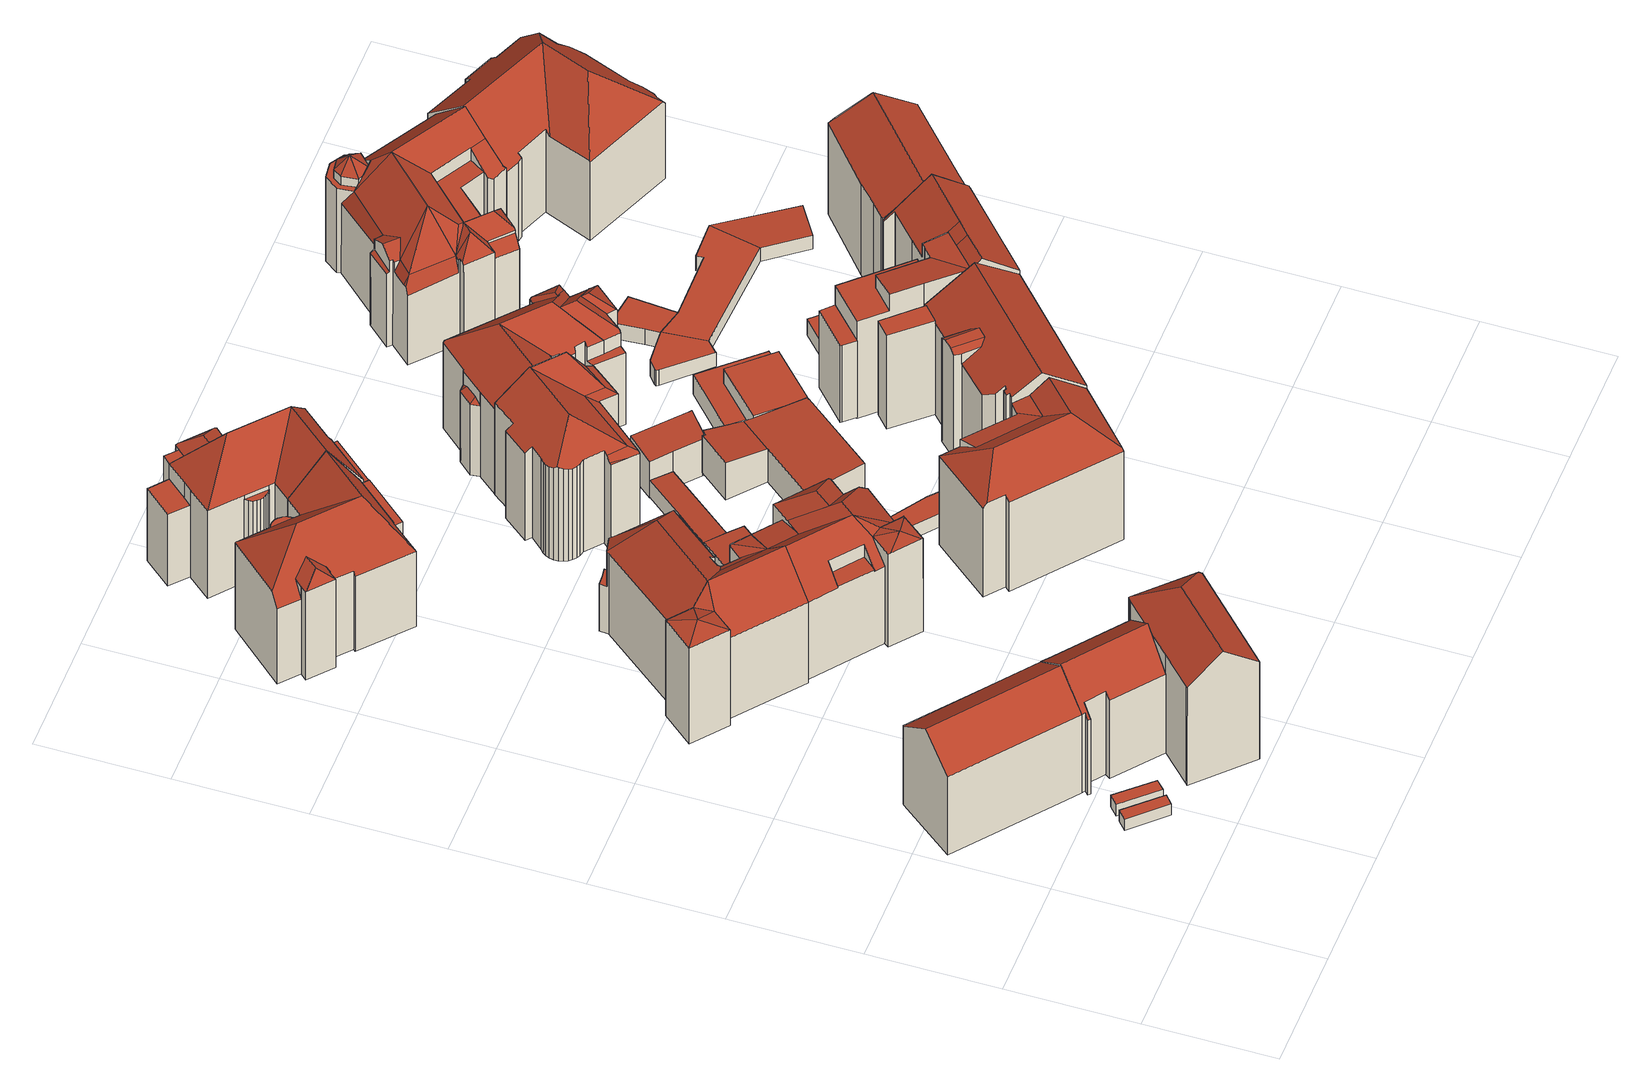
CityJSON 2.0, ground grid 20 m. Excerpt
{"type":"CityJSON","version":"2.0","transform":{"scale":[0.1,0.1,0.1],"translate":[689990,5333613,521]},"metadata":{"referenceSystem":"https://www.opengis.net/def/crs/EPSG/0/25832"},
"CityObjects":{
"building1":{"type":"Building","attributes":{"Gemeindeschluessel":"09162000","HoeheDach":"524.620","HoeheGrund":"522.420","Methode":"1000","NiedrigsteTraufeDesGebaeudes":"524.620","Geometrietyp2DReferenz":"3000","function":"51009_1610","roofType":"1000","measuredHeight":2.2},"geometry":[{"type":"MultiSurface","lod":"2","boundaries":[[[0,1,2,3]],[[3,4,5,0]],[[5,6,1,0]],[[4,7,6,5]],[[3,2,7,4]],[[1,6,7,2]]],"semantics":{"surfaces":[{"type":"WallSurface"},{"type":"GroundSurface"},{"type":"RoofSurface"}],"values":[0,1,0,0,0,2]}}]},
"building2":{"type":"Building","attributes":{"Gemeindeschluessel":"09162000","HoeheDach":"524.660","HoeheGrund":"522.420","Methode":"2000","NiedrigsteTraufeDesGebaeudes":"524.660","Geometrietyp2DReferenz":"3000","function":"51009_1610","roofType":"1000","measuredHeight":2.24},"geometry":[{"type":"MultiSurface","lod":"2","boundaries":[[[8,9,10,11]],[[12,13,9,8]],[[11,10,14,15]],[[14,10,9,13]],[[12,8,11,15]],[[15,14,13,12]]],"semantics":{"surfaces":[{"type":"WallSurface"},{"type":"RoofSurface"},{"type":"GroundSurface"}],"values":[0,0,0,1,2,0]}}]},
"building3":{"type":"Building","attributes":{"Gemeindeschluessel":"09162000","HoeheDach":"542.210","HoeheGrund":"522.325","Methode":"2000","NiedrigsteTraufeDesGebaeudes":"537.675","Geometrietyp2DReferenz":"3000","function":"31001_1000","roofType":"3100","measuredHeight":19.89,"storeysAboveGround":5},"geometry":[{"type":"MultiSurface","lod":"2","boundaries":[[[16,17,18,19]],[[20,21,16,19,22,23,24,25]],[[26,27,28,29]],[[26,29,20,25,24]],[[27,30,31,18,17,32,28]],[[22,31,30,23]],[[19,18,31,22]],[[20,29,28,32,21]],[[21,32,17,16]],[[23,30,27,26,24]]],"semantics":{"surfaces":[{"type":"WallSurface"},{"type":"GroundSurface"},{"type":"RoofSurface"}],"values":[0,1,2,0,2,0,0,0,0,0]}}]},
"building4":{"type":"Building","attributes":{"Gemeindeschluessel":"09162000","HoeheDach":"542.447","HoeheGrund":"522.325","Methode":"2000","NiedrigsteTraufeDesGebaeudes":"537.009","Geometrietyp2DReferenz":"3000","function":"31001_1000","roofType":"3100","measuredHeight":20.12,"storeysAboveGround":5},"geometry":[{"type":"MultiSurface","lod":"2","boundaries":[[[23,33,34,35]],[[36,37,26,24]],[[38,39,40,41,42,43,36,24,23,35,44,45,46]],[[47,48,49,50,34,33,51]],[[44,50,49,45]],[[38,52,53,39]],[[43,54,37,36]],[[42,55,54,43]],[[35,34,50,44]],[[38,46,48,47,52]],[[55,42,41,56]],[[39,53,57,40]],[[51,33,23,24,26]],[[40,57,56,41]],[[55,56,57,53,52,47,51,26,37,54]],[[45,49,48,46]]],"semantics":{"surfaces":[{"type":"WallSurface"},{"type":"GroundSurface"},{"type":"RoofSurface"}],"values":[0,0,1,2,0,0,0,0,0,0,0,0,0,0,2,0]}}]},
"building5":{"type":"Building","attributes":{"Gemeindeschluessel":"09162000","HoeheDach":"546.199","HoeheGrund":"522.440","Methode":"2000","NiedrigsteTraufeDesGebaeudes":"541.573","Geometrietyp2DReferenz":"3000","function":"31001_1000","roofType":"3200","measuredHeight":23.76,"storeysAboveGround":6},"geometry":[{"type":"MultiSurface","lod":"2","boundaries":[[[58,59,60,61,62,63,64,65]],[[66,67,61,60,68,69]],[[70,62,61,67]],[[66,69,71,72]],[[73,65,64,74]],[[74,64,63,75]],[[71,69,68,59,58]],[[73,72,71,58,65]],[[75,63,62,70]],[[59,68,60]],[[73,74,75,70,67,66,72]]],"semantics":{"surfaces":[{"type":"RoofSurface"},{"type":"WallSurface"},{"type":"GroundSurface"}],"values":[0,1,1,1,1,1,0,1,1,0,2]}}]},
"building6":{"type":"Building","attributes":{"Gemeindeschluessel":"09162000","HoeheDach":"543.201","HoeheGrund":"521.360","Methode":"2000","NiedrigsteTraufeDesGebaeudes":"530.700","Geometrietyp2DReferenz":"3000","function":"31001_1000","roofType":"3100","measuredHeight":21.84,"storeysAboveGround":4},"geometry":[{"type":"MultiSurface","lod":"2","boundaries":[[[76,77,78,79,80]],[[81,82,83,84,85,86]],[[87,88,89,90]],[[91,92,89,93,94,84,83]],[[95,96,97,98,77,76,99,100,101,102,103,104,82,81,105,106,107,108]],[[105,109,110,106]],[[97,96,111,112]],[[87,113,114,115,88]],[[116,108,107,117]],[[87,79,78,113]],[[91,83,82,104]],[[118,89,92]],[[111,119,120,93,89,88,115,112]],[[121,122,118,123]],[[77,98,114,113,78]],[[104,103,124,125,91]],[[126,94,127,128]],[[129,90,89,118,130]],[[121,123,131]],[[128,127,132,133]],[[116,117,132,127,93,120]],[[91,125,92]],[[101,100,130,122,121]],[[99,76,80,87,90,129]],[[95,108,116,120,119]],[[95,119,111,96]],[[93,127,94]],[[85,84,94,126]],[[118,122,130]],[[80,79,87]],[[107,106,110,133,132,117]],[[124,134,123,92,125]],[[103,102,131,134,124]],[[114,98,97,112,115]],[[102,101,121,131]],[[81,86,109,105]],[[118,92,123]],[[123,134,131]],[[129,130,100,99]],[[126,128,133,110,109,86,85]]],"semantics":{"surfaces":[{"type":"WallSurface"},{"type":"RoofSurface"},{"type":"GroundSurface"}],"values":[0,0,1,1,2,0,0,1,0,1,0,1,1,1,0,0,0,1,1,0,1,0,0,0,0,0,1,0,0,1,0,1,0,0,0,0,1,1,0,1]}}]},
"building7":{"type":"Building","attributes":{"Gemeindeschluessel":"09162000","HoeheDach":"545.280","HoeheGrund":"521.944","Methode":"2000","NiedrigsteTraufeDesGebaeudes":"535.900","Geometrietyp2DReferenz":"3000","function":"31001_1000","roofType":"3200","measuredHeight":23.34,"storeysAboveGround":4},"geometry":[{"type":"MultiSurface","lod":"2","boundaries":[[[135,136,137,138,139,140,141]],[[142,143,144,145]],[[146,147,148,149,150,151,152]],[[153,154,155,156,157]],[[158,159,152,151,160]],[[147,161,162,163,148]],[[164,165,166,167]],[[168,169,170,171]],[[172,173,140,139,174,175]],[[176,177,162,161]],[[178,179,180,181]],[[146,152,159,182]],[[174,139,138]],[[183,149,148,163]],[[184,185,186,135,141]],[[187,188,189]],[[190,191,186,185]],[[183,192,193,175,174,138,137,187,189,180,179,166]],[[186,136,135]],[[194,195,143,142]],[[196,197,195,194]],[[184,141,140,173]],[[164,167,178,181,190,185,184,173,172,198,154,153,196,194,142,145,168,171,176,161,147,146,182,199]],[[176,171,170,200,177]],[[178,167,166,179]],[[183,163,162,177,200,156,155,201,192]],[[202,198,172,175,193]],[[153,157,197,196]],[[182,159,158,199]],[[202,193,192,201]],[[151,150,203,160]],[[164,199,158,160,203,165]],[[154,198,202,201,155]],[[186,191,188,187,137,136]],[[166,165,203,150,149,183]],[[190,181,180,189,188,191]],[[200,170,169,144,143,195,197,157,156]],[[145,144,169,168]]],"semantics":{"surfaces":[{"type":"RoofSurface"},{"type":"WallSurface"},{"type":"GroundSurface"}],"values":[0,1,1,1,0,1,1,1,1,1,1,1,1,0,1,1,1,0,0,1,1,1,2,1,1,0,1,1,1,0,1,1,1,0,0,1,0,1]}}]},
"building8":{"type":"Building","attributes":{"Gemeindeschluessel":"09162000","HoeheDach":"543.100","HoeheGrund":"522.110","Methode":"2000","NiedrigsteTraufeDesGebaeudes":"524.060","Geometrietyp2DReferenz":"3000","function":"31001_9998","roofType":"3200","measuredHeight":20.99,"storeysAboveGround":4},"geometry":[{"type":"MultiSurface","lod":"2","boundaries":[[[204,205,206]],[[207,208,209]],[[210,211,212,213,214,215,216]],[[217,80,87,218]],[[214,213,219,220]],[[221,222,223]],[[224,225,226,227,228]],[[208,229,225,218]],[[230,209,231,232,233]],[[234,235,236,237]],[[230,238,239,209]],[[207,240,241]],[[204,242,243]],[[244,245,240,207,239]],[[229,235,219,226,225]],[[246,129,247,223,222,205,204,243,231,209,208]],[[248,239,238]],[[249,241,240,245,250]],[[234,237,215,214,220]],[[206,205,222,221]],[[251,80,217,252]],[[224,253,252,217,218,225]],[[254,251,255,256]],[[246,208,218,87]],[[257,250,245,244,258]],[[233,257,258,248,238,230]],[[247,259,223]],[[210,256,255,253,224,228,211]],[[220,219,235,234]],[[212,227,226,219,213]],[[207,241,260,261,208]],[[260,236,235,229,208,261]],[[248,258,244,239]],[[242,204,206,221,223,259]],[[257,233,232,262,254,256,210,216,249,250]],[[254,262,129,246,87,80,251]],[[239,207,209]],[[227,212,211,228]],[[262,232,231,243,242,259,247,129]],[[216,215,237,236,260,241,249]],[[252,253,255,251]]],"semantics":{"surfaces":[{"type":"WallSurface"},{"type":"RoofSurface"},{"type":"GroundSurface"}],"values":[0,1,0,1,0,0,1,1,0,0,1,0,0,1,1,1,1,0,1,0,0,0,0,1,0,0,0,0,0,1,1,1,1,1,2,0,1,1,0,0,1]}}]},
"building9":{"type":"Building","attributes":{"Gemeindeschluessel":"09162000","HoeheDach":"525.116","HoeheGrund":"521.770","Methode":"2000","NiedrigsteTraufeDesGebaeudes":"524.555","Geometrietyp2DReferenz":"3000","function":"31001_2000","roofType":"1000","measuredHeight":3.35},"geometry":[{"type":"MultiSurface","lod":"2","boundaries":[[[263,264,265,266,267]],[[263,268,269,264]],[[264,269,270,265]],[[267,271,268,263]],[[271,272,270,269,268]],[[266,272,271,267]],[[265,270,272,266]]],"semantics":{"surfaces":[{"type":"GroundSurface"},{"type":"WallSurface"},{"type":"RoofSurface"}],"values":[0,1,1,1,2,1,1]}}]},
"building10":{"type":"Building","attributes":{"Gemeindeschluessel":"09162000","HoeheDach":"525.276","HoeheGrund":"522.180","Methode":"2000","NiedrigsteTraufeDesGebaeudes":"524.754","Geometrietyp2DReferenz":"3000","function":"31001_2000","roofType":"1000","measuredHeight":3.1},"geometry":[{"type":"MultiSurface","lod":"2","boundaries":[[[273,274,275,276,277,278]],[[277,279,280,278]],[[278,280,281,273]],[[280,279,282,283,284,281]],[[274,284,283,275]],[[276,282,279,277]],[[273,281,284,274]],[[275,283,282,276]]],"semantics":{"surfaces":[{"type":"GroundSurface"},{"type":"WallSurface"},{"type":"RoofSurface"}],"values":[0,1,1,2,1,1,1,1]}}]},
"building11":{"type":"Building","attributes":{"Gemeindeschluessel":"09162000","HoeheDach":"545.100","HoeheGrund":"521.740","Methode":"2000","NiedrigsteTraufeDesGebaeudes":"535.700","Geometrietyp2DReferenz":"3000","function":"31001_1000","roofType":"3200","measuredHeight":23.36,"storeysAboveGround":5},"geometry":[{"type":"MultiSurface","lod":"2","boundaries":[[[285,286,287,288]],[[289,290,291,292]],[[293,294,295,296]],[[297,298,295,294,299,300,301,302,303]],[[304,305,306,291,290,307,308,309,310,311]],[[291,306,312,292]],[[313,304,314,315]],[[309,316,317,318,319,310]],[[320,303,302,321]],[[322,300,299,323]],[[324,325,326,327,328,313,315]],[[313,328,329,330,305,304]],[[331,332,288,287,333]],[[289,334,335,336,307,290]],[[337,338,318,317,339,340]],[[341,314,342,301,343]],[[326,344,345,327]],[[346,297,303,320]],[[347,298,297,346]],[[348,319,318,338]],[[349,350,330,329,345,344]],[[351,352,353,354]],[[355,356,352,351]],[[356,357,286,285]],[[349,344,326,325]],[[309,308,336,335,340,339,316]],[[337,340,335,334]],[[354,353,288,332]],[[324,315,314,341]],[[310,319,333,287]],[[310,287,311]],[[311,287,286,357,358]],[[323,299,294,293]],[[343,301,300,322]],[[316,339,317]],[[350,349,325,324,341,343,322,323,293,296,347,346,320,321,359,355,351,354,332,331,348,338,337,334,289,292,312]],[[359,358,357,356,355]],[[296,295,298,347]],[[304,311,358,360,342,314]],[[345,329,328,327]],[[330,350,312,306,305]],[[348,331,333,319]],[[307,336,308]],[[321,302,360,358,359]],[[301,342,360,302]],[[356,285,288,353,352]]],"semantics":{"surfaces":[{"type":"WallSurface"},{"type":"RoofSurface"},{"type":"GroundSurface"}],"values":[0,0,0,1,1,0,1,1,0,0,0,1,0,0,0,0,1,0,0,0,0,0,0,0,0,1,0,0,0,1,1,1,0,0,1,2,0,0,1,0,0,0,0,0,0,1]}}]},
"building12":{"type":"Building","attributes":{"Gemeindeschluessel":"09162000","HoeheDach":"525.120","HoeheGrund":"521.270","Methode":"2000","NiedrigsteTraufeDesGebaeudes":"525.120","Geometrietyp2DReferenz":"3000","function":"31001_2000","roofType":"1000","measuredHeight":3.85},"geometry":[{"type":"MultiSurface","lod":"2","boundaries":[[[361,270,362,363]],[[363,362,364,365]],[[366,361,363,365]],[[270,367,364,362]],[[366,367,270,361]],[[367,366,365,364]]],"semantics":{"surfaces":[{"type":"WallSurface"},{"type":"GroundSurface"},{"type":"RoofSurface"}],"values":[0,1,0,0,2,0]}}]},
"building13":{"type":"Building","attributes":{"Gemeindeschluessel":"09162000","HoeheDach":"544.400","HoeheGrund":"522.390","Methode":"2000","NiedrigsteTraufeDesGebaeudes":"539.780","Geometrietyp2DReferenz":"3000","function":"31001_9998","roofType":"3200","measuredHeight":22.01,"storeysAboveGround":6},"geometry":[{"type":"MultiSurface","lod":"2","boundaries":[[[368,369,370,371]],[[372,373,374,375]],[[376,377,378,379,380]],[[369,378,377,370]],[[381,382,383]],[[370,377,376,384,385,386,371]],[[387,388,389,374,373]],[[378,369,368,390,391,388,387,379]],[[392,384,376,380]],[[381,375,374,389,382]],[[392,372,375,384]],[[393,394,386,385]],[[393,391,390,394]],[[390,368,371,386,394]],[[379,387,373,372,392,380]],[[381,383,393,385,384,375]],[[388,391,393,383,382,389]]],"semantics":{"surfaces":[{"type":"WallSurface"},{"type":"RoofSurface"},{"type":"GroundSurface"}],"values":[0,1,0,0,0,1,0,2,1,1,1,1,0,0,0,1,0]}}]},
"building14":{"type":"Building","attributes":{"Gemeindeschluessel":"09162000","HoeheDach":"525.116","HoeheGrund":"521.770","Methode":"2000","NiedrigsteTraufeDesGebaeudes":"524.824","Geometrietyp2DReferenz":"3000","function":"31001_2000","roofType":"1000","measuredHeight":3.35},"geometry":[{"type":"MultiSurface","lod":"2","boundaries":[[[395,361,396,397]],[[266,398,270,265]],[[399,400,401,402]],[[401,400,396,361,270,398]],[[397,396,400,399]],[[402,401,398,266]],[[265,270,361,395]],[[266,265,395,397,399,402]]],"semantics":{"surfaces":[{"type":"WallSurface"},{"type":"RoofSurface"},{"type":"GroundSurface"}],"values":[0,0,0,1,0,0,0,2]}}]},
"building15":{"type":"Building","attributes":{"Gemeindeschluessel":"09162000","HoeheDach":"524.981","HoeheGrund":"522.450","Methode":"1000","NiedrigsteTraufeDesGebaeudes":"524.981","Geometrietyp2DReferenz":"3000","function":"31001_2000","roofType":"1000","measuredHeight":2.53},"geometry":[{"type":"MultiSurface","lod":"2","boundaries":[[[403,404,405,406,407]],[[408,409,404,403]],[[410,411,407,406]],[[409,412,405,404]],[[411,408,403,407]],[[411,410,412,409,408]],[[412,410,406,405]]],"semantics":{"surfaces":[{"type":"GroundSurface"},{"type":"WallSurface"},{"type":"RoofSurface"}],"values":[0,1,1,1,1,2,1]}}]},
"building16":{"type":"Building","attributes":{"Gemeindeschluessel":"09162000","HoeheDach":"543.360","HoeheGrund":"521.230","Methode":"2000","NiedrigsteTraufeDesGebaeudes":"538.342","Geometrietyp2DReferenz":"3000","function":"31001_1000","roofType":"3100","measuredHeight":22.13,"storeysAboveGround":4},"geometry":[{"type":"MultiSurface","lod":"2","boundaries":[[[413,414,415]],[[416,417,415,414,418,419]],[[420,421,422,423,424]],[[425,426,427,428]],[[429,430,431,432]],[[420,424,433,434]],[[435,436,437,438,439,440,441,442,443,433,424,423,444]],[[445,446,447,448,449,450]],[[451,452,438,437]],[[453,454,455,436,435,456]],[[457,458,459,460]],[[422,461,462,459,458,431,430,419,418,463,444,423]],[[464,465,453,456]],[[452,466,439,438]],[[416,419,430,429]],[[467,453,465]],[[468,442,441,469]],[[426,425,446,445]],[[413,449,448,463,418,414]],[[469,441,440,470]],[[471,461,422,421]],[[451,437,436,455]],[[432,431,458,457]],[[434,433,443,472]],[[427,454,453,467,428]],[[464,447,446,425,465]],[[463,448,447,464]],[[413,415,417,450,449]],[[466,470,440,439]],[[426,445,450,417,416,429,432,457,460,473,471,421,420,434,472,468,469,470,466,452,451,455,454,427]],[[472,443,442,468]],[[463,464,456,435,444]],[[473,462,461,471]],[[428,467,465,425]],[[460,459,462,473]]],"semantics":{"surfaces":[{"type":"RoofSurface"},{"type":"WallSurface"},{"type":"GroundSurface"}],"values":[0,1,1,1,1,1,0,1,1,1,1,0,0,1,1,0,1,1,0,1,1,1,1,1,1,0,0,1,1,2,1,0,1,0,1]}}]},
"building17":{"type":"Building","attributes":{"Gemeindeschluessel":"09162000","HoeheDach":"529.580","HoeheGrund":"522.280","Methode":"2000","NiedrigsteTraufeDesGebaeudes":"528.750","Geometrietyp2DReferenz":"3000","function":"31001_9998","roofType":"1000","measuredHeight":7.3},"geometry":[{"type":"MultiSurface","lod":"2","boundaries":[[[474,475,476,477]],[[478,479,480,481]],[[482,483,484,485]],[[486,487,488,489]],[[481,480,490,491]],[[489,488,492,493]],[[491,490,494,495,496]],[[496,495,483,482]],[[497,498,479,478]],[[477,476,498,497]],[[493,474,477,497,478,481,491,496,482,485,499,486,489]],[[487,500,484,483,495,494,492,488]],[[499,500,487,486]],[[492,494,490,480,479,498,476,475]],[[493,492,475,474]],[[485,484,500,499]]],"semantics":{"surfaces":[{"type":"WallSurface"},{"type":"GroundSurface"},{"type":"RoofSurface"}],"values":[0,0,0,0,0,0,0,0,0,0,1,2,0,2,0,0]}}]},
"building18":{"type":"Building","attributes":{"Gemeindeschluessel":"09162000","HoeheDach":"529.315","HoeheGrund":"521.650","Methode":"2000","NiedrigsteTraufeDesGebaeudes":"528.805","Geometrietyp2DReferenz":"3000","function":"31001_9998","roofType":"1000","measuredHeight":7.67,"storeysAboveGround":2},"geometry":[{"type":"MultiSurface","lod":"2","boundaries":[[[501,502,503,504]],[[505,506,507,508]],[[509,510,502,501]],[[504,503,511,512]],[[512,513,505,508,514,515,509,501,504]],[[508,507,516,514]],[[503,502,510,517,516,507,506,518,511]],[[512,511,518,513]],[[515,517,510,509]],[[514,516,517,515]],[[513,518,506,505]]],"semantics":{"surfaces":[{"type":"WallSurface"},{"type":"GroundSurface"},{"type":"RoofSurface"}],"values":[0,0,0,0,1,0,2,0,0,0,0]}}]},
"building19":{"type":"Building","attributes":{"Gemeindeschluessel":"09162000","HoeheDach":"543.280","HoeheGrund":"521.280","Methode":"2000","NiedrigsteTraufeDesGebaeudes":"535.300","Geometrietyp2DReferenz":"3000","function":"31001_1000","roofType":"3200","measuredHeight":22,"storeysAboveGround":4},"geometry":[{"type":"MultiSurface","lod":"2","boundaries":[[[519,520,521,522,523,524,525]],[[526,527,528,529]],[[530,531,532]],[[533,534,535,536,537]],[[535,534,538,539]],[[540,541,542,543]],[[544,545,546,547]],[[548,549,550,521,551,552]],[[553,554,555,556,557]],[[558,559,531,530,560]],[[561,562,563,564,565,566,567]],[[560,530,550,549]],[[524,568,569,570,525]],[[571,545,521,520,541]],[[572,573,574,575]],[[533,537,527,526,563,562]],[[556,519,525,570,576,577,578,557]],[[564,579,571,541,565]],[[564,563,526,529,580,579]],[[581,582,583,584]],[[538,548,552,547,546,580,539]],[[577,585,586,587,588,578]],[[588,587,589]],[[566,565,541,540]],[[573,590,591,574]],[[547,552,551,544]],[[579,580,546,545,571]],[[567,566,540,543,592]],[[535,539,580,529,528,536]],[[590,584,583,591]],[[556,555,593,594,519]],[[595,596,597,585,577,576]],[[598,589,587,586]],[[595,576,570,569]],[[599,600,578,588,589]],[[527,537,536,528]],[[598,597,596,599,589]],[[555,554,601,593]],[[578,600,553,557]],[[601,572,575,594,593]],[[559,558,568,524,523]],[[532,522,521,550,530]],[[559,523,522,532,531]],[[581,602,592,543,542,582]],[[551,521,545,544]],[[586,585,597,598]],[[575,574,591,583,582,542,541,520,519,594]],[[561,567,592,602]],[[538,534,533,562,561,602,581,584,590,573,572,601,554,553,600,599,596,595,569,568,558,560,549,548]]],"semantics":{"surfaces":[{"type":"RoofSurface"},{"type":"WallSurface"},{"type":"GroundSurface"}],"values":[0,0,0,1,1,1,1,1,1,1,1,1,1,0,1,1,0,0,0,1,1,1,0,1,1,0,0,0,0,1,0,1,0,1,1,0,1,1,1,1,1,0,0,1,1,0,0,1,2]}}]},
"building20":{"type":"Building","attributes":{"Gemeindeschluessel":"09162000","HoeheDach":"545.700","HoeheGrund":"522.360","Methode":"2000","NiedrigsteTraufeDesGebaeudes":"540.500","Geometrietyp2DReferenz":"3000","function":"31001_1000","roofType":"3100","measuredHeight":23.34,"storeysAboveGround":5},"geometry":[{"type":"MultiSurface","lod":"2","boundaries":[[[603,604,605,606]],[[607,608,609,610]],[[611,612,613,614]],[[615,616,617,618]],[[619,620,621,622]],[[614,623,387,379,611]],[[616,624,625]],[[611,379,626,612]],[[626,627,628,613,612]],[[610,609,628,627]],[[629,630,621]],[[603,606,631,630,629]],[[624,616,615,632,633]],[[631,634,622,621,630]],[[635,636,637,638]],[[618,617,608,607]],[[639,640,641,642]],[[604,625,624,633,605]],[[642,641,643,644]],[[613,628,609,608,617,616,625,604,603,629,621,620,637,636,645,643,641,640,623,614]],[[638,637,620,619]],[[644,643,645,646]],[[632,634,631,606,605,633]],[[387,623,640,639]],[[379,387,639,642,644,646,635,638,619,622,634,632,615,618,607,610,627,626]],[[646,645,636,635]]],"semantics":{"surfaces":[{"type":"RoofSurface"},{"type":"WallSurface"},{"type":"GroundSurface"}],"values":[0,1,0,1,1,1,1,1,1,1,1,0,1,1,1,1,1,0,1,0,1,1,1,1,2,1]}}]},
"building21":{"type":"Building","attributes":{"Gemeindeschluessel":"09162000","HoeheDach":"529.220","HoeheGrund":"522.520","Methode":"2000","NiedrigsteTraufeDesGebaeudes":"526.320","Geometrietyp2DReferenz":"3000","function":"31001_9998","roofType":"1000","measuredHeight":6.7,"storeysAboveGround":2},"geometry":[{"type":"MultiSurface","lod":"2","boundaries":[[[647,648,649,650]],[[651,652,653,654]],[[655,656,650,649]],[[657,658,659,660,653,652]],[[661,658,657,662]],[[648,647,663,664]],[[665,662,657,652,651,666]],[[665,666,656,655]],[[667,664,663,668,660,659]],[[654,653,660,668]],[[667,661,662,665,655,649,648,664]],[[667,659,658,661]],[[647,650,656,666,651,654,668,663]]],"semantics":{"surfaces":[{"type":"WallSurface"},{"type":"RoofSurface"},{"type":"GroundSurface"}],"values":[0,0,0,1,0,0,0,0,0,0,2,0,1]}}]},
"building22":{"type":"Building","attributes":{"Gemeindeschluessel":"09162000","HoeheDach":"540.850","HoeheGrund":"522.450","Methode":"2000","NiedrigsteTraufeDesGebaeudes":"540.850","Geometrietyp2DReferenz":"3000","function":"51009_1610","roofType":"1000","measuredHeight":18.4},"geometry":[{"type":"MultiSurface","lod":"2","boundaries":[[[618,669,670,671]],[[669,672,673,670]],[[607,672,669,618]],[[671,670,673,674]],[[674,673,672,607]],[[671,674,607,618]]],"semantics":{"surfaces":[{"type":"WallSurface"},{"type":"RoofSurface"},{"type":"GroundSurface"}],"values":[0,1,0,0,0,2]}}]},
"building23":{"type":"Building","attributes":{"Gemeindeschluessel":"09162000","HoeheDach":"537.591","HoeheGrund":"522.494","Methode":"1000","NiedrigsteTraufeDesGebaeudes":"537.591","Geometrietyp2DReferenz":"3000","function":"51009_1610","roofType":"1000","measuredHeight":15.1},"geometry":[{"type":"MultiSurface","lod":"2","boundaries":[[[675,676,677,678]],[[679,680,681,682]],[[678,677,679,682]],[[675,678,682,681,683]],[[675,683,684,676]],[[677,676,684,680,679]],[[684,683,681,680]]],"semantics":{"surfaces":[{"type":"WallSurface"},{"type":"GroundSurface"},{"type":"RoofSurface"}],"values":[0,0,0,1,0,2,0]}}]},
"building24":{"type":"Building","attributes":{"Gemeindeschluessel":"09162000","HoeheDach":"524.968","HoeheGrund":"521.940","Methode":"2000","NiedrigsteTraufeDesGebaeudes":"524.651","Geometrietyp2DReferenz":"3000","function":"31001_2000","roofType":"1000","measuredHeight":3.03},"geometry":[{"type":"MultiSurface","lod":"2","boundaries":[[[685,686,687,688]],[[689,690,691,692]],[[693,694,695,696]],[[687,686,697,695,694,698,691,690,699]],[[688,687,699,700]],[[692,691,698,701]],[[685,688,700,689,692,701,693,696,702]],[[700,699,690,689]],[[702,697,686,685]],[[701,698,694,693]],[[696,695,697,702]]],"semantics":{"surfaces":[{"type":"WallSurface"},{"type":"RoofSurface"},{"type":"GroundSurface"}],"values":[0,0,0,1,0,0,2,0,0,0,0]}}]},
"building25":{"type":"Building","attributes":{"Gemeindeschluessel":"09162000","HoeheDach":"546.080","HoeheGrund":"522.297","Methode":"2000","NiedrigsteTraufeDesGebaeudes":"540.065","Geometrietyp2DReferenz":"3000","function":"31001_9998","roofType":"3100","measuredHeight":23.78,"storeysAboveGround":5},"geometry":[{"type":"MultiSurface","lod":"2","boundaries":[[[703,704,705,706]],[[707,708,709,710,711,712,713,714,715,716,717,718,719,720,721,722,723]],[[724,725,726]],[[707,727,703,706,728,729,708]],[[714,713,730,725,724,731]],[[732,733,734,735,736,704,703,727]],[[716,737,738,717]],[[711,739,740,712]],[[739,711,710,741]],[[721,720,742,735,734]],[[742,743,738,737,744,731,724,726,736,735]],[[745,746,747,748]],[[721,734,733,722]],[[739,741,749,745,748,750,751,740]],[[715,744,737,716]],[[743,719,718,717,738]],[[748,747,752,750]],[[722,733,732,723]],[[714,731,744,715]],[[732,727,707,723]],[[709,749,741,710]],[[709,708,729,746,745,749]],[[750,752,753,751]],[[742,720,719,743]],[[729,728,752,747,746]],[[704,736,726,705]],[[706,705,726,725,730,753,752,728]],[[713,712,740,751,753,730]]],"semantics":{"surfaces":[{"type":"RoofSurface"},{"type":"GroundSurface"},{"type":"WallSurface"}],"values":[0,1,2,2,2,0,2,2,2,2,0,2,2,0,2,2,2,2,2,2,2,2,2,2,0,0,0,2]}}]},
"building26":{"type":"Building","attributes":{"Gemeindeschluessel":"09162000","HoeheDach":"525.489","HoeheGrund":"522.420","Methode":"1000","NiedrigsteTraufeDesGebaeudes":"525.489","Geometrietyp2DReferenz":"3000","function":"31001_2000","roofType":"1000","measuredHeight":3.07},"geometry":[{"type":"MultiSurface","lod":"2","boundaries":[[[754,755,756,757]],[[758,759,760,761]],[[760,759,756,755]],[[759,758,757,756]],[[758,761,754,757]],[[761,760,755,754]]],"semantics":{"surfaces":[{"type":"GroundSurface"},{"type":"RoofSurface"},{"type":"WallSurface"}],"values":[0,1,2,2,2,2]}}]},
"building27":{"type":"Building","attributes":{"Gemeindeschluessel":"09162000","HoeheDach":"524.867","HoeheGrund":"521.760","Methode":"1000","NiedrigsteTraufeDesGebaeudes":"524.867","Geometrietyp2DReferenz":"3000","function":"31001_2000","roofType":"1000","measuredHeight":3.11},"geometry":[{"type":"MultiSurface","lod":"2","boundaries":[[[762,763,764,765,766]],[[767,768,765,764]],[[769,770,762,766]],[[768,769,766,765]],[[769,768,767,771,770]],[[771,767,764,763]],[[770,771,763,762]]],"semantics":{"surfaces":[{"type":"GroundSurface"},{"type":"WallSurface"},{"type":"RoofSurface"}],"values":[0,1,1,1,2,1,1]}}]},
"building28":{"type":"Building","attributes":{"Gemeindeschluessel":"09162000","HoeheDach":"544.021","HoeheGrund":"521.780","Methode":"2000","NiedrigsteTraufeDesGebaeudes":"531.550","Geometrietyp2DReferenz":"3000","function":"31001_1000","roofType":"3400","measuredHeight":22.24,"storeysAboveGround":4},"geometry":[{"type":"MultiSurface","lod":"2","boundaries":[[[772,773,774,775,776]],[[777,778,779,780]],[[781,782,783]],[[784,785,786,787]],[[773,788,789]],[[790,791,792,793]],[[794,795,796,797,782,798]],[[799,800,801,802,803,776,775,804,805,806]],[[807,808,809,810]],[[811,812,813,814,815,816,817]],[[796,818,797]],[[819,802,801,820,821]],[[822,823,824,825,826]],[[827,828,829,830,831,832]],[[794,798,833,829,834]],[[795,835,836,837,825,796]],[[838,785,784]],[[839,840,841,842,843]],[[844,845,800,799]],[[811,817,846,847]],[[809,773,848]],[[832,831,849,850]],[[851,852,807,810,853]],[[805,804,854,855]],[[828,856,792,791,834,829]],[[790,857,794,834,791]],[[838,784,848]],[[838,848,789]],[[804,775,774,854]],[[808,779,778,858,774,773,809]],[[777,806,805,855,858,778]],[[859,798,782,781,860]],[[825,824,796]],[[826,825,837,861]],[[833,788,819,821,862]],[[843,836,835,839]],[[863,856,828,827]],[[801,800,845,820]],[[772,803,802,819,788,773]],[[783,782,797]],[[798,859,864,865,785,838]],[[818,866,867]],[[865,868,869,870,871,785]],[[872,867,873]],[[874,875,848]],[[876,877,823,822]],[[859,878,879,847,846]],[[880,881,882,787,786,871,870,883]],[[773,789,848]],[[857,884,840,839,835,795,794]],[[854,774,858,855]],[[864,859,846,817]],[[845,885,820]],[[879,878,886,887]],[[859,860,888]],[[865,864,816,815,868]],[[889,866,818,796]],[[881,880,851,853,875,874]],[[890,891,892,893]],[[781,783,867,872]],[[894,873,891,890]],[[814,895,869,868,815]],[[888,860,872,873,894]],[[867,891,873]],[[859,888,894,890,893,889,796,824,823,877,886,878]],[[896,883,870,869,895,897]],[[781,872,860]],[[833,798,838,789,788]],[[809,848,875,853,810]],[[867,892,891]],[[844,850,849,885,845]],[[898,841,840,884]],[[793,792,856,863]],[[857,790,793,863,827,832,850,844,799,806,777,780,852,851,880,883,896,812,811,847,879,887,876,822,826,861,899,898,884]],[[820,885,849,831,830,862,821]],[[817,816,864]],[[893,892,866,889]],[[881,874,848,784,882]],[[785,871,786]],[[807,852,780,779,808]],[[814,813,897,895]],[[783,797,818,867]],[[899,861,837,836,843,842]],[[896,897,813,812]],[[830,829,833,862]],[[887,886,877,876]],[[784,787,882]],[[776,803,772]],[[899,842,841,898]],[[866,892,867]]],"semantics":{"surfaces":[{"type":"RoofSurface"},{"type":"WallSurface"},{"type":"GroundSurface"}],"values":[0,1,1,0,0,1,0,1,0,1,1,1,1,1,0,0,0,0,1,1,0,1,1,0,0,1,0,0,1,0,1,0,1,1,1,1,1,0,0,1,0,0,0,0,1,1,1,1,0,1,1,0,1,1,1,0,1,1,1,0,1,1,1,0,0,1,1,0,0,0,1,1,1,2,0,1,1,0,1,1,0,0,1,1,1,1,0,0,1,0]}}]},
"building29":{"type":"Building","attributes":{"Gemeindeschluessel":"09162000","HoeheDach":"524.970","HoeheGrund":"522.060","Methode":"2000","NiedrigsteTraufeDesGebaeudes":"524.660","Geometrietyp2DReferenz":"3000","function":"31001_2000","roofType":"2100","measuredHeight":2.91},"geometry":[{"type":"MultiSurface","lod":"2","boundaries":[[[686,697,900,901]],[[902,903,904,905]],[[906,907,908,909]],[[770,910,911,912]],[[900,912,911,902,905,913,906,909,901]],[[909,908,686,901]],[[686,908,904,903,910,770,697]],[[914,904,908,907]],[[913,914,907,906]],[[914,913,905,904]],[[697,770,912,900]],[[911,910,903,902]]],"semantics":{"surfaces":[{"type":"WallSurface"},{"type":"GroundSurface"},{"type":"RoofSurface"}],"values":[0,0,0,0,1,0,2,2,0,0,0,0]}}]},
"building30":{"type":"Building","attributes":{"Gemeindeschluessel":"09162000","HoeheDach":"544.500","HoeheGrund":"522.303","Methode":"2000","NiedrigsteTraufeDesGebaeudes":"540.080","Geometrietyp2DReferenz":"3000","function":"31001_9998","roofType":"3100","measuredHeight":22.2,"storeysAboveGround":5},"geometry":[{"type":"MultiSurface","lod":"2","boundaries":[[[915,916,917,918]],[[719,720,919,920,921]],[[922,923,924,925]],[[919,720,721,926]],[[927,928,926,721]],[[920,929,924,923,930,917,916,931,932,921]],[[933,932,931,934]],[[935,936,929,920,919,926,928,937]],[[938,930,923,922]],[[719,921,932,933]],[[918,917,930,938]],[[935,939,940,936]],[[939,941,927,721,720,719,933,934,915,918,938,922,925,940]],[[934,931,916,915]],[[940,925,924,929,936]],[[939,935,937,941]],[[941,937,928,927]]],"semantics":{"surfaces":[{"type":"WallSurface"},{"type":"RoofSurface"},{"type":"GroundSurface"}],"values":[0,0,0,0,0,1,0,1,0,0,0,0,2,0,0,0,0]}}]},
"building31":{"type":"Building","attributes":{"Gemeindeschluessel":"09162000","HoeheDach":"543.940","HoeheGrund":"521.050","Methode":"2000","NiedrigsteTraufeDesGebaeudes":"535.161","Geometrietyp2DReferenz":"3000","function":"31001_1000","roofType":"3100","measuredHeight":22.89,"storeysAboveGround":4},"geometry":[{"type":"MultiSurface","lod":"2","boundaries":[[[942,943,944,945]],[[946,947,948,949]],[[950,951,952,953,954,955,956,957,958,959,960,961]],[[955,954,962,963]],[[964,965,960,959]],[[966,956,955,963]],[[950,961,967,968,969]],[[970,957,956,966]],[[961,960,965,967]],[[971,972,973,974]],[[962,975,976,977,969,968,978,979,980,971,974,981,982,983,944,943,984,985,986,946,949,970,966,963]],[[959,958,948,947,987,988,989,942,945,990]],[[970,949,948,958,957]],[[943,942,989,984]],[[975,953,952,976]],[[982,991,992,983]],[[964,993,978,968,967,965]],[[985,988,987,986]],[[976,952,951,977]],[[986,987,947,946]],[[944,983,992,990,945]],[[984,989,988,985]],[[994,979,978,993]],[[977,951,950,969]],[[979,994,995,980]],[[954,953,975,962]],[[959,990,992,991,996,973,972,995,994,993,964]],[[981,996,991,982]],[[980,995,972,971]],[[974,973,996,981]]],"semantics":{"surfaces":[{"type":"WallSurface"},{"type":"RoofSurface"},{"type":"GroundSurface"}],"values":[0,0,1,0,1,0,0,0,1,0,2,1,0,0,0,0,0,0,0,0,0,0,0,0,0,0,1,0,0,0]}}]}
},
"vertices":[
[173,87,14],[173,87,36],[125,137,36],[125,137,14],[139,150,14],[187,99,14],[187,99,36],[139,150,36],
[161,170,14],[161,170,37],[208,119,37],[208,119,14],[147,157,14],[147,157,37],[194,106,37],[194,106,14],
[74,439,13],[74,439,167],[167,366,167],[167,366,13],[3,350,13],[72,438,13],[230,317,13],[249,302,13],[173,216,13],[154,231,13],[173,216,167],[211,259,212],[38,394,212],[3,350,167],[249,302,167],[230,317,167],[72,438,168],
[249,302,168],[256,296,168],[256,296,13],[178,213,13],[178,213,167],[282,133,13],[211,189,13],[217,197,13],[188,218,13],[175,204,13],[172,207,13],[255,295,13],[306,255,13],[362,211,13],[323,173,214],[362,211,169],[306,255,169],[255,295,169],[211,260,214],[282,133,168],[211,189,168],[172,207,160],[175,204,160],[188,218,176],[217,197,177],
[273,47,252],[369,141,252],[369,214,208],[368,216,206],[362,211,206],[282,133,206],[237,88,206],[233,85,206],[444,137,14],[368,216,14],[441,141,210],[444,137,206],[362,211,14],[312,8,206],[312,8,14],[233,85,14],[237,88,14],[282,133,14],
[347,754,4],[319,775,4],[319,775,164],[321,774,165],[347,754,165],[252,940,4],[251,926,4],[251,926,163],[251,927,163],[251,927,97],[252,940,97],[320,721,175],[260,769,175],[194,763,222],[291,685,222],[144,792,165],[166,774,193],[278,866,222],[254,930,163],[291,787,4],[284,793,4],[272,777,4],[301,753,4],[254,639,4],[150,722,4],[143,713,4],[92,754,4],[132,802,4],[144,792,4],[267,941,4],[281,943,4],[282,929,4],[356,870,4],[267,941,97],[281,943,97],[284,793,171],[272,777,171],[301,754,164],[301,753,165],[277,773,165],[356,870,163],[282,929,165],[169,745,193],[291,787,163],[356,869,164],[143,713,193],[150,722,193],[137,758,204],[132,802,193],[144,792,193],[254,930,97],[278,935,163],[278,935,97],[254,639,163],[150,722,163],[92,754,193],[282,932,163],[282,932,97],[131,801,193],
[30,1285,182],[59,1282,202],[75,1301,202],[48,1307,182],[37,1295,182],[38,1295,182],[29,1286,182],[152,1369,9],[152,1369,178],[156,1364,178],[156,1364,9],[287,1284,9],[190,1368,9],[190,1368,178],[236,1328,243],[276,1294,156],[276,1294,149],[287,1284,149],[136,1374,9],[131,1373,9],[131,1373,179],[132,1373,178],[136,1374,178],[227,1215,149],[231,1219,149],[216,1224,149],[167,1341,9],[167,1341,179],[167,1342,179],[215,1225,9],[215,1225,157],[174,1177,157],[174,1177,9],[159,1359,9],[159,1359,178],[160,1353,178],[160,1353,9],[9,1320,9],[38,1295,9],[37,1295,157],[9,1320,157],[160,1348,9],[160,1348,179],[102,1240,9],[102,1240,157],[105,1243,164],[105,1243,9],[231,1219,9],[171,1254,243],[29,1286,9],[65,1255,9],[65,1255,182],[84,1276,182],[77,1267,182],[77,1267,164],[76,1268,9],[76,1268,182],[93,1321,243],[18,1330,179],[148,1372,9],[148,1372,178],[142,1374,9],[142,1374,178],[88,1408,9],[227,1215,9],[160,1349,178],[89,1407,180],[88,1408,179],[216,1224,156],
[341,575,166],[357,594,191],[357,594,166],[392,583,194],[377,618,221],[372,587,194],[416,729,11],[416,729,176],[470,685,178],[472,683,175],[472,683,58],[503,657,58],[503,657,11],[387,723,165],[360,690,175],[451,657,175],[451,657,58],[311,630,166],[311,630,191],[294,611,166],[401,741,175],[379,713,175],[392,657,210],[413,683,210],[402,740,176],[395,640,221],[347,556,194],[352,563,163],[352,563,11],[347,556,11],[471,641,58],[471,641,175],[482,633,164],[482,633,58],[350,554,194],[388,554,201],[420,561,194],[420,561,166],[339,573,166],[339,573,163],[421,559,194],[422,560,194],[291,685,221],[293,609,163],[390,523,194],[420,561,11],[422,560,11],[347,754,31],[387,723,31],[401,741,31],[347,754,11],[362,772,31],[362,772,11],[391,521,11],[391,521,194],[293,609,166],[432,575,165],[404,597,194],[254,639,11],
[369,855,8],[406,902,8],[442,874,8],[422,848,8],[405,827,8],[369,855,36],[406,902,41],[442,874,41],[405,827,36],[422,848,38],
[383,800,12],[405,827,12],[422,848,12],[452,825,12],[473,808,12],[434,759,12],[473,808,38],[434,759,38],[383,800,43],[452,825,40],[422,848,43],[405,827,43],
[173,1511,148],[173,1511,179],[199,1542,179],[199,1542,149],[300,1468,7],[300,1468,164],[304,1473,155],[304,1473,7],[188,1402,7],[188,1402,171],[184,1405,171],[184,1405,7],[177,1414,171],[180,1409,171],[194,1400,171],[199,1399,171],[205,1400,171],[176,1426,171],[176,1420,171],[300,1401,241],[373,1407,162],[376,1410,155],[274,1491,164],[267,1483,179],[233,1494,200],[218,1526,179],[224,1467,241],[376,1410,7],[237,1327,241],[212,1394,179],[190,1368,179],[246,1509,200],[237,1543,181],[235,1545,179],[228,1538,179],[176,1420,7],[176,1426,7],[199,1399,7],[194,1400,7],[190,1368,7],[287,1284,7],[287,1284,147],[280,1290,147],[280,1290,155],[336,1356,155],[332,1360,163],[210,1554,7],[199,1542,7],[210,1554,179],[273,1492,7],[273,1492,180],[274,1491,179],[283,1503,7],[235,1545,7],[281,1505,181],[283,1503,180],[212,1394,7],[205,1400,179],[205,1400,7],[344,1350,147],[336,1356,147],[177,1414,7],[180,1409,7],[228,1538,7],[344,1350,7],[332,1360,7],[136,1522,7],[136,1522,148],[172,1564,149],[172,1564,7],[162,1499,7],[162,1499,148],[162,1499,179],[132,1463,179],[132,1463,7],[176,1426,179],
[461,897,41],[442,874,3],[461,897,3],[400,908,3],[418,932,3],[418,932,41],[400,908,41],
[504,441,14],[498,434,14],[498,434,189],[504,441,196],[679,468,210],[662,488,204],[647,475,204],[647,438,210],[644,322,191],[641,319,188],[641,319,14],[734,405,14],[734,405,191],[562,505,210],[575,532,204],[575,532,190],[645,396,234],[548,474,234],[481,460,196],[662,488,14],[645,474,14],[645,474,204],[476,464,14],[550,553,14],[698,446,234],[550,553,189],[476,464,189],
[461,897,8],[509,957,41],[509,957,8],[422,848,41],[538,933,8],[538,933,38],[452,825,38],[452,825,8],
[631,523,14],[534,602,14],[553,625,14],[606,590,14],[653,549,14],[631,523,40],[534,602,40],[606,590,40],[653,549,40],[553,625,40],
[421,956,173],[402,977,175],[400,974,174],[413,989,2],[400,974,2],[409,984,180],[413,989,184],[360,1043,2],[360,1037,2],[360,1037,187],[360,1038,187],[360,1043,184],[529,1009,174],[529,1009,2],[568,1059,2],[568,1059,174],[387,1010,2],[387,1010,184],[380,1012,182],[380,1012,2],[361,1050,182],[361,1050,2],[492,1124,224],[450,1160,182],[422,1123,182],[413,1131,174],[382,1092,174],[390,1085,182],[373,1066,182],[368,1061,181],[364,1056,181],[427,1044,224],[507,1029,2],[507,1029,174],[506,1028,174],[436,947,175],[434,945,173],[434,945,2],[422,1123,2],[413,1131,2],[536,1087,223],[536,1087,2],[450,1160,2],[492,1124,223],[374,1015,2],[374,1015,181],[369,1019,181],[369,1019,2],[362,1030,184],[365,1024,182],[435,963,180],[505,1049,180],[529,1028,180],[382,1092,2],[559,1067,180],[368,1061,2],[373,1066,2],[390,1085,2],[362,1030,2],[364,1056,2],[365,1024,2],
[534,856,13],[534,856,86],[572,903,86],[572,903,13],[581,904,13],[581,904,85],[583,905,85],[583,905,13],[688,792,13],[688,792,85],[685,789,85],[685,789,13],[596,677,13],[596,677,85],[523,736,78],[523,736,13],[611,875,80],[611,875,13],[585,813,78],[585,813,13],[624,862,78],[631,853,78],[631,853,13],[576,899,13],[576,899,85],[686,789,13],[686,789,85],
[572,903,6],[572,903,78],[538,933,78],[538,933,6],[611,936,6],[611,936,83],[615,933,83],[615,933,6],[576,899,6],[576,899,78],[509,957,78],[509,957,6],[542,996,6],[583,905,6],[581,904,6],[583,905,79],[581,904,79],[542,996,83],
[556,1190,223],[619,1136,223],[693,1145,170],[656,1140,196],[656,1177,170],[654,1174,173],[546,1266,174],[667,1073,173],[678,1064,174],[673,1102,199],[664,1110,198],[697,1153,173],[663,1181,173],[661,1146,196],[679,1063,3],[713,1104,3],[713,1104,173],[713,1103,174],[679,1063,173],[705,1111,3],[705,1111,173],[621,1062,144],[621,1062,170],[601,1079,170],[601,1079,144],[683,1133,144],[683,1133,170],[706,1113,170],[706,1113,144],[717,1125,3],[692,1146,3],[692,1146,173],[693,1145,144],[717,1125,144],[450,1160,3],[536,1087,3],[536,1087,177],[496,1121,223],[450,1160,171],[661,1183,3],[661,1183,170],[697,1153,3],[632,1034,3],[666,1074,3],[666,1074,174],[644,1047,174],[642,1045,170],[642,1045,144],[632,1034,144],[654,1174,3],[544,1267,3],[544,1267,172],[620,1125,215],[573,1110,3],[572,1102,3],[572,1102,169],[573,1110,175],[506,1224,171],[504,1224,170],[474,1189,170],[640,1108,215],[706,1113,171],[605,1084,3],[605,1084,177],[592,1094,175],[592,1094,3],[504,1224,143],[497,1216,149],[483,1199,149],[474,1189,143],[472,1203,143],[586,1091,3],[586,1091,169],[595,1069,144],[562,1119,178],[565,1117,175],[506,1224,3],[492,1224,3],[492,1224,143],[491,1224,143],[472,1203,3],[474,1189,3],[562,1119,3],[595,1069,3],
[751,558,223],[764,570,223],[728,607,223],[716,595,223],[802,660,14],[802,660,195],[804,662,195],[804,662,14],[734,405,197],[902,561,197],[857,609,247],[691,454,247],[744,606,14],[744,606,195],[779,639,195],[779,639,14],[670,533,14],[670,533,197],[717,579,196],[717,579,14],[662,488,216],[744,606,216],[765,583,216],[902,561,14],[806,664,14],[806,664,195],[737,558,217],[717,579,216],[709,588,217],[735,614,14],[735,614,217],[709,588,14],[678,503,14],[678,503,217],[669,513,207],[669,513,14],[668,493,14],[668,493,216],[665,497,213],[665,497,14],[672,503,214],[672,503,14],[674,500,216],[674,500,14],
[779,883,53],[779,883,15],[706,963,15],[706,963,53],[633,851,53],[633,851,82],[704,918,82],[704,918,53],[611,875,15],[611,875,53],[688,792,82],[689,791,82],[690,792,82],[759,858,82],[689,791,15],[688,792,15],[782,880,53],[782,880,15],[631,853,15],[631,853,53],[690,792,15],[759,858,53],
[779,639,199],[731,692,199],[731,692,14],[802,660,199],[753,712,199],[753,712,14],
[738,737,15],[738,737,166],[723,754,166],[723,754,15],[721,756,166],[774,805,166],[774,805,15],[721,756,15],[792,788,15],[792,788,166],
[787,969,9],[787,969,37],[771,954,37],[771,954,9],[711,1014,9],[711,1014,39],[709,1017,39],[709,1017,9],[724,1031,9],[724,1031,40],[748,1033,40],[748,1033,9],[779,1035,40],[711,1020,39],[770,952,37],[770,952,9],[711,1020,9],[779,1035,9],
[864,601,251],[899,634,251],[888,646,237],[853,613,237],[902,560,13],[806,664,13],[738,737,13],[792,788,13],[876,699,13],[870,693,13],[875,687,13],[907,717,13],[949,756,13],[950,757,13],[939,769,13],[940,770,13],[941,771,13],[989,720,13],[1029,678,13],[1026,675,13],[983,635,13],[882,694,204],[882,694,230],[908,665,237],[902,560,204],[852,614,237],[806,664,237],[875,687,230],[907,717,204],[983,635,204],[1026,675,204],[1029,678,204],[991,718,251],[920,653,251],[950,757,204],[939,769,191],[876,699,204],[870,693,204],[792,788,204],[989,720,249],[941,771,191],[949,756,204],[771,702,204],[771,702,237],[806,734,230],[806,734,204],[738,737,204],[861,675,204],[875,688,204],[861,675,230],[875,688,230],
[910,802,14],[881,775,14],[833,825,14],[863,853,14],[863,853,45],[833,825,45],[881,775,45],[910,802,45],
[822,1025,8],[779,1035,8],[778,1058,8],[774,1106,8],[828,1099,8],[778,1058,39],[774,1106,39],[828,1099,39],[822,1025,39],[779,1035,39],
[772,1274,203],[738,1305,203],[741,1272,174],[773,1243,174],[775,1245,178],[732,1264,8],[732,1264,175],[725,1256,174],[725,1256,8],[787,1468,190],[804,1462,206],[804,1462,190],[648,1352,174],[669,1373,174],[662,1379,155],[642,1358,158],[746,1308,194],[732,1311,203],[890,1302,8],[890,1302,166],[891,1297,162],[891,1297,8],[921,1367,230],[945,1417,174],[827,1485,174],[816,1474,190],[807,1433,230],[813,1286,8],[813,1286,147],[804,1276,170],[804,1276,174],[802,1274,178],[773,1243,169],[765,1234,149],[765,1234,8],[688,1288,174],[724,1256,175],[724,1291,203],[690,1290,177],[698,1416,8],[690,1423,8],[690,1423,150],[695,1419,154],[695,1419,174],[698,1416,174],[698,1416,153],[827,1485,190],[757,1319,174],[784,1294,169],[757,1319,169],[831,1510,8],[831,1510,174],[838,1496,174],[838,1496,145],[838,1496,8],[864,1315,8],[864,1315,164],[882,1345,194],[882,1345,169],[868,1321,169],[868,1321,8],[819,1381,194],[905,1332,194],[951,1431,145],[913,1452,145],[912,1451,148],[727,1353,230],[951,1431,105],[952,1432,105],[957,1443,105],[920,1460,105],[913,1452,105],[793,1303,8],[793,1303,147],[769,1493,145],[769,1493,8],[701,1304,174],[829,1341,169],[829,1341,8],[696,1296,8],[688,1288,8],[696,1296,176],[741,1272,170],[732,1264,149],[867,1307,160],[921,1367,8],[732,1264,174],[770,1474,174],[779,1471,182],[912,1451,8],[819,1381,169],[867,1307,8],[706,1410,174],[697,1382,188],[820,1499,190],[800,1491,210],[677,1401,188],[661,1385,176],[664,1382,176],[662,1379,174],[779,1471,190],[776,1496,190],[695,1297,149],[695,1297,174],[809,1523,8],[809,1523,174],[768,1499,174],[768,1499,8],[635,1350,8],[635,1350,145],[638,1353,158],[664,1382,8],[952,1432,8],[793,1303,169],[783,1520,174],[783,1520,8],[779,1471,174],[820,1499,174],[785,1509,174],[785,1509,190],[805,1512,190],[805,1512,174],[776,1496,174],[661,1385,154],[658,1388,8],[658,1388,152],[957,1443,8],[920,1460,8],
[779,1035,11],[787,969,11],[930,1037,11],[930,1037,40],[990,1039,40],[990,1039,11],[1021,900,11],[1021,900,37],[975,960,37],[975,960,11],[931,1026,39],[931,1026,11],[822,1025,11],[1067,931,11],[1067,931,40],
[966,794,13],[966,794,193],[994,821,192],[994,821,13],[989,720,230],[984,726,235],[941,771,194],[1094,893,13],[1094,893,200],[1124,850,234],[1124,850,13],[1029,678,191],[1030,677,13],[1030,677,191],[1124,849,235],[1088,901,193],[945,775,193],[943,772,193],[943,772,13],[945,775,13],[1054,700,191],[1160,798,194],[1034,681,191],[1088,901,13],[1054,700,13],[1160,798,13],[1034,681,13],
[1029,1398,164],[1029,1398,0],[952,1432,0],[952,1432,163],[1084,1378,0],[1084,1378,162],[1130,1360,161],[1130,1360,0],[1089,1137,150],[1095,1151,150],[1107,1159,142],[1114,1179,142],[1108,1196,154],[1135,1268,155],[1131,1290,166],[1107,1299,193],[1118,1329,193],[1070,1307,229],[1041,1232,229],[1086,1139,154],[1108,1196,0],[1135,1268,0],[973,1263,155],[947,1196,155],[1131,1290,0],[946,1195,154],[946,1195,0],[1089,1137,0],[1107,1299,0],[912,1287,0],[912,1287,155],[891,1296,155],[891,1296,0],[1114,1179,0],[1107,1159,0],[1095,1151,0],[976,1270,0],[923,1291,0],[921,1285,0],[891,1297,0],[890,1302,0],[921,1367,0],[1032,1397,0],[1037,1407,0],[1087,1387,0],[1087,1387,154],[1037,1407,154],[1032,1397,164],[922,1369,229],[890,1302,159],[921,1367,228],[976,1270,163],[923,1291,162],[921,1285,156],[891,1297,155]
]}
